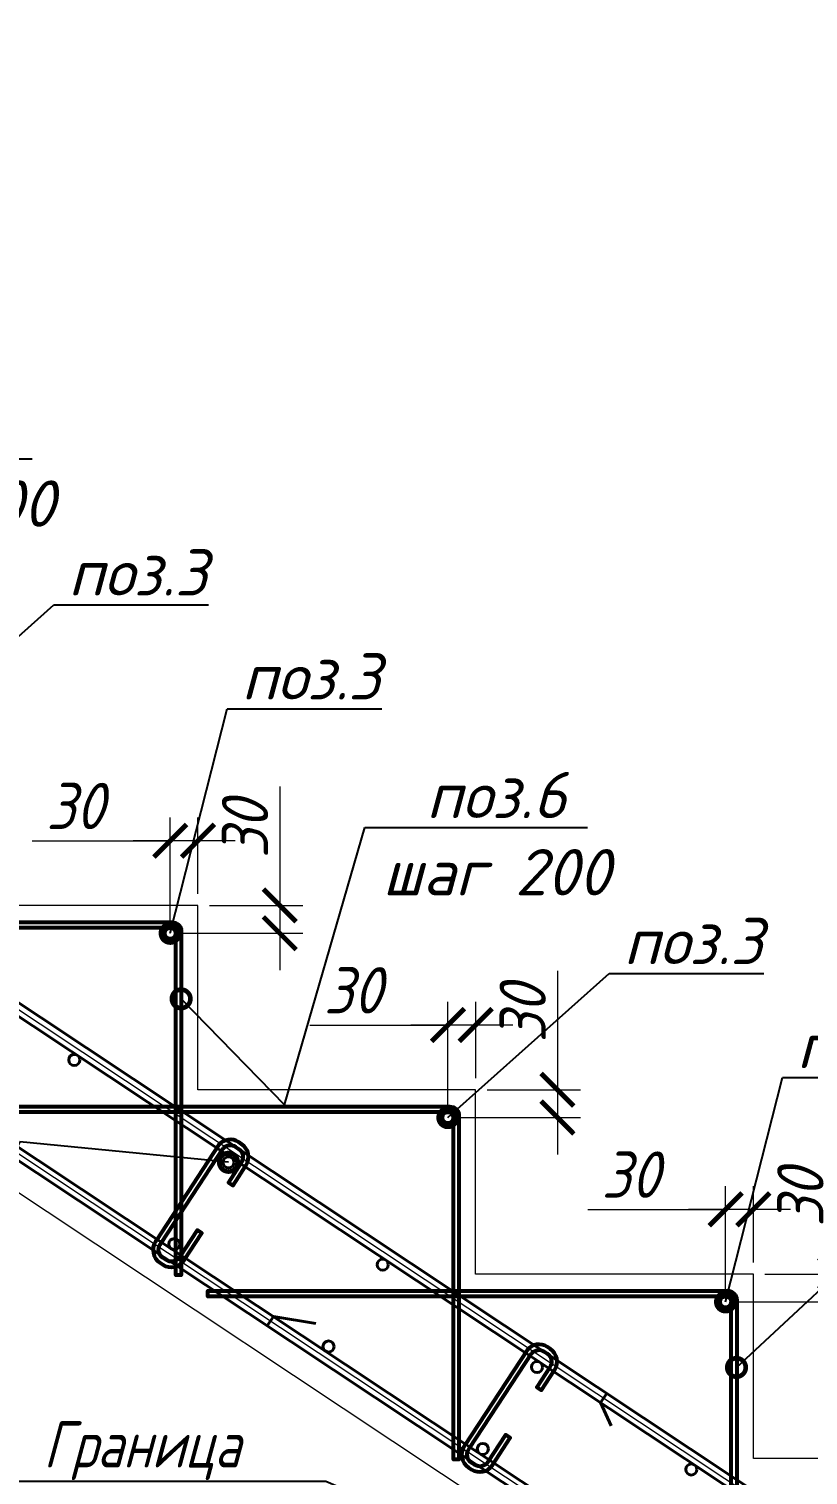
# Model space of a CAD drawing. Header units: millimetres. Extents: x 504091 to 2165846, y 135022 to 442887.
# Drawn here: x 1393397 to 1394239, y 227877 to 229439 of the extents above; entities that cross this region are included whole.
import ezdxf
from ezdxf import colors
from ezdxf.entities.mleader import LeaderData, LeaderLine
from ezdxf.math import Vec2, Vec3

# ---------------------------------------------------------------- set-up
doc = ezdxf.new("R2010")
doc.units = ezdxf.units.MM
doc.layers.get('Defpoints').update_dxf_attribs({"color": 255})
doc.layers.add('!Defpoints', color=255, linetype='Continuous', lineweight=5, plot=False)
for name, color, linetype, lineweight in [('Арматура 12', 26, 'Continuous', 50), ('КР_Арматура 12', 174, 'Continuous', 40), ('Монолит тонкий', 204, 'Continuous', 9), ('Размер', 7, 'Continuous', 13)]:
    doc.layers.add(name, color=color, linetype=linetype, lineweight=lineweight)
doc.layers.add('Контур', color=7, linetype='Continuous')
doc.styles.add('GOST 2.304_new', font='isocpeur.ttf', dxfattribs={"width": 0.9, "oblique": 15})
doc.dimstyles.new('SPDS 1_20', dxfattribs={"dimscale": 20, "dimtxt": 2.5, "dimasz": 1.77, "dimexe": 1.25, "dimexo": 0.625, "dimtad": 1, "dimdec": 0, "dimrnd": 0.001, "dimtxsty": 'GOST 2.304_new', "dimblk": 'ARCHTICK', "dimcen": 2.5, "dimdle": 2, "dimclrt": 256, "dimadec": 0, "dimazin": 2, "dimtfac": 0.75, "dimtdec": 0, "dimtmove": 1, "dimatfit": 3, "dimfxl": 0, "dimtolj": 1, "dimlwd": 9, "dimlwe": 9, "dimarcsym": 0})

# ---------------------------------------------------------------- blocks, each defined once
blk = doc.blocks.new('_DotSmall')
at = {"color": 0, "linetype": 'ByBlock', "lineweight": 35, "const_width": 0.5}
blk.add_lwpolyline([(-0.0625, 0, 1), (0.0625, 0, 1)], format="xyb", close=True, dxfattribs=at)
blk = doc.blocks.new('_ArchTick')
at = {"color": 0, "linetype": 'ByBlock', "const_width": 0.15}
blk.add_lwpolyline([(-0.5, -0.5), (0.5, 0.5)], dxfattribs=at)
blk = doc.blocks.new('*D3910')
at = {"layer": 'Defpoints', "color": 0, "lineweight": 20, "transparency": 16777216}
for p in [(1393549.4, 228562.1), (1393579.4, 228492.2), (1393549.4, 228462.2)]:
    blk.add_point(p, dxfattribs=at)
at = {"layer": 'Контур', "color": 0, "lineweight": 9, "transparency": 16777216}
for p, q in [((1393549.4, 228474.7), (1393549.4, 228587.1)), ((1393579.4, 228504.7), (1393579.4, 228587.1)), ((1393400.4, 228562.1), (1393549.4, 228562.1)), ((1393619.4, 228562.1), (1393509.4, 228562.1))]:
    blk.add_line(p, q, dxfattribs=at)
at = {"layer": 'Контур', "color": 0, "lineweight": 9, "transparency": 16777216, "xscale": 35.4, "yscale": 35.4, "zscale": 35.4, "rotation": 180}
blk.add_blockref('_ArchTick', (1393549.4, 228562.1), dxfattribs=at)
at = {"layer": 'Контур', "color": 0, "lineweight": 9, "transparency": 16777216, "xscale": 35.4, "yscale": 35.4, "zscale": 35.4}
blk.add_blockref('_ArchTick', (1393579.4, 228562.1), dxfattribs=at)
at = {"layer": 'Контур', "lineweight": 20, "transparency": 16777216, "insert": (1393446.6, 228599.6), "char_height": 50, "attachment_point": 5, "style": 'GOST 2.304_new'}
blk.add_mtext('\\A1;30', dxfattribs=at)
blk = doc.blocks.new('*D3911')
at = {"layer": 'Defpoints', "color": 0, "lineweight": 20, "transparency": 16777216}
for p in [(1393579.4, 228492.2), (1393549.4, 228462.2), (1393667.7, 228462.2)]:
    blk.add_point(p, dxfattribs=at)
at = {"layer": 'Контур', "color": 0, "lineweight": 9, "transparency": 16777216}
for p, q in [((1393667.7, 228620.6), (1393667.7, 228492.2)), ((1393667.7, 228532.2), (1393667.7, 228422.2)), ((1393591.9, 228492.2), (1393692.7, 228492.2)), ((1393561.9, 228462.2), (1393692.7, 228462.2))]:
    blk.add_line(p, q, dxfattribs=at)
at = {"layer": 'Контур', "color": 0, "lineweight": 9, "transparency": 16777216, "xscale": 35.4, "yscale": 35.4, "zscale": 35.4}
for p, rotation in [((1393667.7, 228492.2), 90), ((1393667.7, 228462.2), 270)]:
    blk.add_blockref('_ArchTick', p, dxfattribs=dict(at, rotation=rotation))
at = {"layer": 'Контур', "lineweight": 20, "transparency": 16777216, "insert": (1393630.2, 228574.4), "char_height": 50, "attachment_point": 5, "rotation": 90, "style": 'GOST 2.304_new'}
blk.add_mtext('\\A1;30', dxfattribs=at)
blk = doc.blocks.new('*D3912')
at = {"layer": 'Defpoints', "color": 0, "lineweight": 20, "transparency": 16777216}
for p in [(1393849.4, 228363.1), (1393879.4, 228293.2), (1393849.4, 228263.2)]:
    blk.add_point(p, dxfattribs=at)
at = {"layer": 'Контур', "color": 0, "lineweight": 9, "transparency": 16777216}
for p, q in [((1393849.4, 228275.7), (1393849.4, 228388.1)), ((1393879.4, 228305.7), (1393879.4, 228388.1)), ((1393700.4, 228363.1), (1393849.4, 228363.1)), ((1393919.4, 228363.1), (1393809.4, 228363.1))]:
    blk.add_line(p, q, dxfattribs=at)
at = {"layer": 'Контур', "color": 0, "lineweight": 9, "transparency": 16777216, "xscale": 35.4, "yscale": 35.4, "zscale": 35.4, "rotation": 180}
blk.add_blockref('_ArchTick', (1393849.4, 228363.1), dxfattribs=at)
at = {"layer": 'Контур', "color": 0, "lineweight": 9, "transparency": 16777216, "xscale": 35.4, "yscale": 35.4, "zscale": 35.4}
blk.add_blockref('_ArchTick', (1393879.4, 228363.1), dxfattribs=at)
at = {"layer": 'Контур', "lineweight": 20, "transparency": 16777216, "insert": (1393746.6, 228400.6), "char_height": 50, "attachment_point": 5, "style": 'GOST 2.304_new'}
blk.add_mtext('\\A1;30', dxfattribs=at)
blk = doc.blocks.new('*D3913')
at = {"layer": 'Defpoints', "color": 0, "lineweight": 20, "transparency": 16777216}
for p in [(1393879.4, 228293.2), (1393849.4, 228263.2), (1393967.7, 228263.2)]:
    blk.add_point(p, dxfattribs=at)
at = {"layer": 'Контур', "color": 0, "lineweight": 9, "transparency": 16777216}
for p, q in [((1393967.7, 228421.6), (1393967.7, 228293.2)), ((1393967.7, 228333.2), (1393967.7, 228223.2)), ((1393891.9, 228293.2), (1393992.7, 228293.2)), ((1393861.9, 228263.2), (1393992.7, 228263.2))]:
    blk.add_line(p, q, dxfattribs=at)
at = {"layer": 'Контур', "color": 0, "lineweight": 9, "transparency": 16777216, "xscale": 35.4, "yscale": 35.4, "zscale": 35.4}
for p, rotation in [((1393967.7, 228293.2), 90), ((1393967.7, 228263.2), 270)]:
    blk.add_blockref('_ArchTick', p, dxfattribs=dict(at, rotation=rotation))
at = {"layer": 'Контур', "lineweight": 20, "transparency": 16777216, "insert": (1393930.2, 228375.4), "char_height": 50, "attachment_point": 5, "rotation": 90, "style": 'GOST 2.304_new'}
blk.add_mtext('\\A1;30', dxfattribs=at)
blk = doc.blocks.new('*D3914')
at = {"layer": 'Defpoints', "color": 0, "lineweight": 20, "transparency": 16777216}
for p in [(1394149.4, 228164.1), (1394179.4, 228094.2), (1394149.4, 228064.2)]:
    blk.add_point(p, dxfattribs=at)
at = {"layer": 'Контур', "color": 0, "lineweight": 9, "transparency": 16777216}
for p, q in [((1394149.4, 228076.7), (1394149.4, 228189.1)), ((1394179.4, 228106.7), (1394179.4, 228189.1)), ((1394000.4, 228164.1), (1394149.4, 228164.1)), ((1394219.4, 228164.1), (1394109.4, 228164.1))]:
    blk.add_line(p, q, dxfattribs=at)
at = {"layer": 'Контур', "color": 0, "lineweight": 9, "transparency": 16777216, "xscale": 35.4, "yscale": 35.4, "zscale": 35.4, "rotation": 180}
blk.add_blockref('_ArchTick', (1394149.4, 228164.1), dxfattribs=at)
at = {"layer": 'Контур', "color": 0, "lineweight": 9, "transparency": 16777216, "xscale": 35.4, "yscale": 35.4, "zscale": 35.4}
blk.add_blockref('_ArchTick', (1394179.4, 228164.1), dxfattribs=at)
at = {"layer": 'Контур', "lineweight": 20, "transparency": 16777216, "insert": (1394046.6, 228201.6), "char_height": 50, "attachment_point": 5, "style": 'GOST 2.304_new'}
blk.add_mtext('\\A1;30', dxfattribs=at)
blk = doc.blocks.new('*D3915')
at = {"layer": 'Defpoints', "color": 0, "lineweight": 20, "transparency": 16777216}
for p in [(1394179.4, 228094.2), (1394149.4, 228064.2), (1394267.7, 228064.2)]:
    blk.add_point(p, dxfattribs=at)
at = {"layer": 'Контур', "color": 0, "lineweight": 9, "transparency": 16777216}
for p, q in [((1394267.7, 228222.6), (1394267.7, 228094.2)), ((1394267.7, 228134.2), (1394267.7, 228024.2)), ((1394191.9, 228094.2), (1394292.7, 228094.2)), ((1394161.9, 228064.2), (1394292.7, 228064.2))]:
    blk.add_line(p, q, dxfattribs=at)
at = {"layer": 'Контур', "color": 0, "lineweight": 9, "transparency": 16777216, "xscale": 35.4, "yscale": 35.4, "zscale": 35.4}
for p, rotation in [((1394267.7, 228094.2), 90), ((1394267.7, 228064.2), 270)]:
    blk.add_blockref('_ArchTick', p, dxfattribs=dict(at, rotation=rotation))
at = {"layer": 'Контур', "lineweight": 20, "transparency": 16777216, "insert": (1394230.2, 228176.4), "char_height": 50, "attachment_point": 5, "rotation": 90, "style": 'GOST 2.304_new'}
blk.add_mtext('\\A1;30', dxfattribs=at)

msp = doc.modelspace()

# ---------------------------------------------------------------- linework, layer by layer
at = {"layer": '!Defpoints', "lineweight": 15, "ltscale": 100}
msp.add_line((1390816.0436, 230084.1565), (1394434.3605, 227684.0063), dxfattribs=at)
msp.add_lwpolyline([(1394050.3605, 227433.9533, 0.400138882), (1394074.3605, 227458.4384), (1394074.3605, 227766.8057), (1390580.8669, 230084.1565)], format="xyb", dxfattribs=at)
at = {"layer": 'Арматура 12', "lineweight": 53, "ltscale": 20}
for points in [[(1393549.3605, 228468.1565), (1392989.912, 228468.1565), (1392989.912, 228474.1565), (1393551.3605, 228474.1565, -0.414213562), (1393561.3605, 228464.1565), (1393561.3605, 228093.0756), (1393555.3605, 228093.0756), (1393555.3605, 228462.1565)], [(1393849.3605, 228269.1565), (1393289.912, 228269.1565), (1393289.912, 228275.1565), (1393851.3605, 228275.1565, -0.414213562), (1393861.3605, 228265.1565), (1393861.3605, 227894.0756), (1393855.3605, 227894.0756), (1393855.3605, 228263.1565)], [(1393606.7344, 228229.9138, -0.385584486), (1393620.0563, 228231.6164), (1393623.2705, 228229.5057, -0.414213562), (1393626.2839, 228214.9654), (1393612.2019, 228193.2513), (1393617.2172, 228189.9579), (1393631.2992, 228211.672, 0.414213562), (1393626.5639, 228234.521), (1393623.3497, 228236.6317, 0.394921318), (1393601.7218, 228233.2114, 0.242110317)], [(1393534.5125, 228130.8699), (1393533.5486, 228129.4019, 0.414213562), (1393538.2839, 228106.5529), (1393541.4981, 228104.4422, 0.414213562), (1393564.3471, 228109.1776), (1393583.4689, 228138.4716), (1393578.4536, 228141.765), (1393559.3318, 228112.471, -0.414213562), (1393544.7915, 228109.4576), (1393541.5773, 228111.5683, -0.414213562), (1393538.5639, 228126.1085), (1393539.5279, 228127.5765)], [(1394149.3605, 228070.1565), (1393589.912, 228070.1565), (1393589.912, 228076.1565), (1394151.3605, 228076.1565, -0.414213562), (1394161.3605, 228066.1565), (1394161.3605, 227695.0756), (1394155.3605, 227695.0756), (1394155.3605, 228064.1565)], [(1393940.0664, 228008.8036, -0.385584486), (1393953.3883, 228010.5061), (1393956.6025, 228008.3954, -0.414213562), (1393959.6159, 227993.8552), (1393945.5339, 227972.1411), (1393950.5493, 227968.8477), (1393964.6312, 227990.5618, 0.414213562), (1393959.8959, 228013.4108), (1393956.6817, 228015.5214, 0.394921318), (1393935.0539, 228012.1012, 0.242110317)], [(1393867.8446, 227909.7596), (1393866.8806, 227908.2917, 0.414213562), (1393871.6159, 227885.4427), (1393874.8302, 227883.332, 0.414213562), (1393897.6792, 227888.0673), (1393916.801, 227917.3614), (1393911.7856, 227920.6548), (1393892.6638, 227891.3607, -0.414213562), (1393878.1236, 227888.3473), (1393874.9093, 227890.458, -0.414213562), (1393871.896, 227904.9983), (1393872.8599, 227906.4662)]]:
    msp.add_lwpolyline(points, format="xyb", dxfattribs=at)
for points in [[(1393601.7218, 228233.2114), (1393534.419, 228130.7198)], [(1393539.4332, 228127.4247), (1393606.7344, 228229.9138)], [(1393935.0539, 228012.1012), (1393867.7511, 227909.6096)], [(1393872.7652, 227906.3144), (1393940.0664, 228008.8036)]]:
    msp.add_lwpolyline(points, dxfattribs=at)
for centre in [(1393549.3605, 228462.1565), (1393849.3605, 228263.1565), (1394149.3605, 228064.1565)]:
    msp.add_circle(centre, 6, dxfattribs=at)
at = {"layer": 'КР_Арматура 12', "ltscale": 12}
for p, q in [((1394071.416, 227775.9589), (1390666.0777, 230034.8333)), ((1390901.2545, 230034.8333), (1394431.416, 227693.1595)), ((1394059.416, 227769.5188), (1390662.4595, 230022.8333)), ((1390897.6363, 230022.8333), (1394419.416, 227686.7194)), ((1393654.1954, 228038.3152), (1393660.8287, 228048.3151)), ((1393660.8287, 228048.3151), (1393706.6318, 228040.921)), ((1394014.3788, 227955.3941), (1394021.0121, 227965.3941)), ((1394014.3788, 227955.3941), (1394025.6188, 227930.2028))]:
    msp.add_line(p, q, dxfattribs=at)
for centre in [(1393445.6873, 228325.4398), (1393612.3534, 228214.8846), (1393553.7465, 228126.5327), (1393779.0194, 228104.3295), (1393720.4126, 228015.9775), (1393945.6854, 227993.7744), (1393887.0786, 227905.4224), (1394112.3514, 227883.2193)]:
    msp.add_circle(centre, 6, dxfattribs=at)
at = {"layer": 'Монолит тонкий', "lineweight": 15, "ltscale": 100}
msp.add_line((1394029.3605, 227754.6555), (1390819.0576, 229884.1565), dxfattribs=at)
for points in [[(1393579.3605, 228293.1565), (1393579.3605, 228492.1565), (1393279.3605, 228492.1565)], [(1393879.3605, 228094.1565), (1393879.3605, 228293.1565), (1393579.3605, 228293.1565)], [(1394179.3605, 227895.1565), (1394179.3605, 228094.1565), (1393879.3605, 228094.1565)], [(1394479.3605, 227694.1565), (1394479.3605, 227895.1565), (1394179.3605, 227895.1565)]]:
    msp.add_lwpolyline(points, dxfattribs=at)

# ---------------------------------------------------------------- dimensions: what is measured, and where the dimension line sits
at = {"layer": 'Контур', "lineweight": 20}
for base, p1, p2, angle, picture, middle in [((1393549.3605, 228562.1145), (1393579.3605, 228492.1565), (1393549.3605, 228462.1565), 180, '*D3910', (1393446.5662, 228576.5613)), ((1393667.6621, 228462.1565), (1393579.3605, 228492.1565), (1393549.3605, 228462.1565), 90, '*D3911', (1393681.2426, 228574.4023)), ((1393849.3605, 228363.1145), (1393879.3605, 228293.1565), (1393849.3605, 228263.1565), 180, '*D3912', (1393746.5662, 228377.5613)), ((1393967.6621, 228263.1565), (1393879.3605, 228293.1565), (1393849.3605, 228263.1565), 90, '*D3913', (1393981.2426, 228375.4023)), ((1394149.3605, 228164.1145), (1394179.3605, 228094.1565), (1394149.3605, 228064.1565), 180, '*D3914', (1394046.5662, 228178.5613)), ((1394267.6621, 228064.1565), (1394179.3605, 228094.1565), (1394149.3605, 228064.1565), 90, '*D3915', (1394281.2426, 228176.4023))]:
    dim = msp.add_linear_dim(base=base, p1=p1, p2=p2, angle=angle, dimstyle='SPDS 1_20', dxfattribs=at)
    dim.commit()
    dim.dimension.update_dxf_attribs({"geometry": picture, "text_midpoint": middle, "dimtype": 160})

# ---------------------------------------------------------------- leaders
at = {"layer": 'Размер', "ltscale": 20}
ml = msp.add_multileader_mtext('Standard', dxfattribs=at)
ml.set_content('\\A1;{\\W1;поз.6\\Pшаг 200}', color=256, style='GOST 2.304_new')
ml.set_leader_properties()
ml.set_arrow_properties(name='DOTSMALL')
ml.build(insert=Vec2(0, 0))
ml.multileader.update_dxf_attribs({"text_left_attachment_type": 6, "text_right_attachment_type": 6, "dogleg_length": 4, "arrow_head_size": 40})
ctx = ml.context
ctx.base_point, ctx.char_height, ctx.arrow_head_size, ctx.landing_gap_size, ctx.plane_origin = Vec3(1393167.7646, 228974.4786), 50, 40, 0, Vec3(1439103.7867, 519980.1)
ctx.left_attachment, ctx.right_attachment, ctx.text_align_type = 6, 6, 1
notes = []
notes.append((ctx, [(0, (1, 1, 0), (1393159.7646, 228974.4786), (1, 0), 8, [(0, [(1392961.1822, 228789.3643), (1393072.9892, 228674.9343)], 0, [])])]))
ctx.mtext.insert, ctx.mtext.width, ctx.mtext.alignment, ctx.mtext.flow_direction = Vec3(1393301.6525, 229034.4786), 511.854399, 2, 5
ml = msp.add_multileader_mtext('Standard', dxfattribs=at)
ml.set_content('\\A1;{\\W1;поз.3}', color=256, style='GOST 2.304_new')
ml.set_leader_properties()
ml.set_arrow_properties(name='DOTSMALL')
ml.build(insert=Vec2(0, 0))
ml.multileader.update_dxf_attribs({"text_left_attachment_type": 6, "text_right_attachment_type": 6, "dogleg_length": 4, "arrow_head_size": 40})
ctx = ml.context
ctx.base_point, ctx.char_height, ctx.arrow_head_size, ctx.landing_gap_size, ctx.plane_origin = Vec3(1393431.7037, 228816.7982), 50, 40, 0, Vec3(1439309.2313, 519996.9256)
ctx.left_attachment, ctx.right_attachment, ctx.text_align_type = 6, 6, 1
notes.append((ctx, [(0, (1, 1, 0), (1393423.7037, 228816.7982), (1, 0), 8, [(0, [(1393249.3605, 228661.1565)], 0, [])])]))
ctx.mtext.insert, ctx.mtext.width, ctx.mtext.alignment, ctx.mtext.flow_direction = Vec3(1393514.3416, 228876.7982), 511.854399, 2, 5
ml = msp.add_multileader_mtext('Standard', dxfattribs=at)
ml.set_content('\\A1;{\\W1;поз.3}', color=256, style='GOST 2.304_new')
ml.set_leader_properties()
ml.set_arrow_properties(name='DOTSMALL')
ml.build(insert=Vec2(0, 0))
ml.multileader.update_dxf_attribs({"text_left_attachment_type": 6, "text_right_attachment_type": 6, "dogleg_length": 4, "arrow_head_size": 40})
ctx = ml.context
ctx.base_point, ctx.char_height, ctx.arrow_head_size, ctx.landing_gap_size, ctx.plane_origin = Vec3(1393618.8658, 228704.5317), 50, 40, 0, Vec3(1439609.2313, 519797.9256)
ctx.left_attachment, ctx.right_attachment, ctx.text_align_type = 6, 6, 1
notes.append((ctx, [(0, (1, 1, 0), (1393610.8658, 228704.5317), (1, 0), 8, [(0, [(1393549.3605, 228462.1565)], 0, [])])]))
ctx.mtext.insert, ctx.mtext.width, ctx.mtext.alignment, ctx.mtext.flow_direction = Vec3(1393701.5036, 228764.5317), 511.854399, 2, 5
ml = msp.add_multileader_mtext('Standard', dxfattribs=at)
ml.set_content('\\A1;{\\W1;поз.6\\Pшаг 200}', color=256, style='GOST 2.304_new')
ml.set_leader_properties()
ml.set_arrow_properties(name='DOTSMALL')
ml.build(insert=Vec2(0, 0))
ml.multileader.update_dxf_attribs({"text_left_attachment_type": 6, "text_right_attachment_type": 6, "dogleg_length": 4, "arrow_head_size": 40})
ctx = ml.context
ctx.base_point, ctx.char_height, ctx.arrow_head_size, ctx.landing_gap_size, ctx.plane_origin = Vec3(1393767.7646, 228576.4786), 50, 40, 0, Vec3(1439703.7867, 519582.1)
ctx.left_attachment, ctx.right_attachment, ctx.text_align_type = 6, 6, 1
notes.append((ctx, [(0, (1, 1, 0), (1393759.7646, 228576.4786), (1, 0), 8, [(0, [(1393561.1822, 228391.3643), (1393672.9892, 228276.9343)], 0, [])])]))
ctx.mtext.insert, ctx.mtext.width, ctx.mtext.alignment, ctx.mtext.flow_direction = Vec3(1393901.6525, 228636.4786), 511.854399, 2, 5
ml = msp.add_multileader_mtext('Standard', dxfattribs=at)
ml.set_content('\\A1;{\\W1;поз.3}', color=256, style='GOST 2.304_new')
ml.set_leader_properties()
ml.set_arrow_properties(name='DOTSMALL')
ml.build(insert=Vec2(0, 0))
ml.multileader.update_dxf_attribs({"text_left_attachment_type": 6, "text_right_attachment_type": 6, "dogleg_length": 4, "arrow_head_size": 40})
ctx = ml.context
ctx.base_point, ctx.char_height, ctx.arrow_head_size, ctx.landing_gap_size, ctx.plane_origin = Vec3(1394031.7037, 228418.7982), 50, 40, 0, Vec3(1439909.2313, 519598.9256)
ctx.left_attachment, ctx.right_attachment, ctx.text_align_type = 6, 6, 1
notes.append((ctx, [(0, (1, 1, 0), (1394023.7037, 228418.7982), (1, 0), 8, [(0, [(1393849.3605, 228263.1565)], 0, [])])]))
ctx.mtext.insert, ctx.mtext.width, ctx.mtext.alignment, ctx.mtext.flow_direction = Vec3(1394114.3416, 228478.7982), 511.854399, 2, 5
ml = msp.add_multileader_mtext('Standard', dxfattribs=at)
ml.set_content('\\A1;{\\W1;поз.3}', color=256, style='GOST 2.304_new')
ml.set_leader_properties()
ml.set_arrow_properties(name='DOTSMALL')
ml.build(insert=Vec2(0, 0))
ml.multileader.update_dxf_attribs({"text_left_attachment_type": 6, "text_right_attachment_type": 6, "dogleg_length": 4, "arrow_head_size": 40})
ctx = ml.context
ctx.base_point, ctx.char_height, ctx.arrow_head_size, ctx.landing_gap_size, ctx.plane_origin = Vec3(1394218.8658, 228306.5317), 50, 40, 0, Vec3(1440209.2313, 519399.9256)
ctx.left_attachment, ctx.right_attachment, ctx.text_align_type = 6, 6, 1
notes.append((ctx, [(0, (1, 1, 0), (1394210.8658, 228306.5317), (1, 0), 8, [(0, [(1394149.3605, 228064.1565)], 0, [])])]))
ctx.mtext.insert, ctx.mtext.width, ctx.mtext.alignment, ctx.mtext.flow_direction = Vec3(1394301.5036, 228366.5317), 511.854399, 2, 5
ml = msp.add_multileader_mtext('Standard', dxfattribs=at)
ml.set_content('\\A1;{\\W1;поз.3\\Pшаг 200}', color=256, style='GOST 2.304_new')
ml.set_leader_properties()
ml.set_arrow_properties(name='DOTSMALL')
ml.build(insert=Vec2(0, 0))
ml.multileader.update_dxf_attribs({"text_left_attachment_type": 6, "text_right_attachment_type": 6, "dogleg_length": 4, "arrow_head_size": 40})
ctx = ml.context
ctx.base_point, ctx.char_height, ctx.arrow_head_size, ctx.landing_gap_size, ctx.plane_origin = Vec3(1393004.7026, 228037.1177), 50, 40, 0, Vec3(1439188.4098, 519179.64)
ctx.left_attachment, ctx.right_attachment, ctx.text_align_type = 6, 6, 1
notes.append((ctx, [(1, (1, 1, 0), (1393280.4783, 228037.1177), (-1, 0), 8, [(1, [(1393612.3534, 228214.8846), (1393387.0805, 228237.0878)], 0, [])])]))
ctx.mtext.insert, ctx.mtext.width, ctx.mtext.alignment, ctx.mtext.flow_direction = Vec3(1393138.5905, 228097.1177), 511.854399, 2, 5
ml = msp.add_multileader_mtext('Standard', dxfattribs=at)
ml.set_content('\\A1;{\\W1;поз.6\\Pшаг 200}', color=256, style='GOST 2.304_new')
ml.set_leader_properties()
ml.set_arrow_properties(name='DOTSMALL')
ml.build(insert=Vec2(0, 0))
ml.multileader.update_dxf_attribs({"text_left_attachment_type": 6, "text_right_attachment_type": 6, "dogleg_length": 4, "arrow_head_size": 40})
ctx = ml.context
ctx.base_point, ctx.char_height, ctx.arrow_head_size, ctx.landing_gap_size, ctx.plane_origin = Vec3(1394367.7646, 228178.4786), 50, 40, 0, Vec3(1440303.7867, 519184.1)
ctx.left_attachment, ctx.right_attachment, ctx.text_align_type = 6, 6, 1
notes.append((ctx, [(0, (1, 1, 0), (1394359.7646, 228178.4786), (1, 0), 8, [(1, [(1394161.1822, 227993.3643)], 0, [])])]))
ctx.mtext.insert, ctx.mtext.width, ctx.mtext.alignment, ctx.mtext.flow_direction = Vec3(1394501.6525, 228238.4786), 511.854399, 2, 5
ml = msp.add_multileader_mtext('Standard', dxfattribs=at)
ml.set_content('\\A1;{\\W0.8;Граница бетонирования}', color=256, style='GOST 2.304_new')
ml.set_leader_properties()
ml.set_arrow_properties(name='DOTSMALL')
ml.build(insert=Vec2(0, 0))
ml.multileader.update_dxf_attribs({"text_left_attachment_type": 6, "text_right_attachment_type": 6, "arrow_head_size": 40})
ctx = ml.context
ctx.base_point, ctx.char_height, ctx.arrow_head_size, ctx.landing_gap_size, ctx.plane_origin = Vec3(1393328.0323, 227870.4291), 50, 40, 0, Vec3(1372929.002, 372866.3509)
ctx.left_attachment, ctx.right_attachment, ctx.text_align_type = 6, 6, 1
notes.append((ctx, [(0, (1, 1, 0), (1393717.4298, 227870.4291), (-1, 0), 8, [(1, [(1394124.8295, 227694.1565)], 0, [])])]))
ctx.mtext.insert, ctx.mtext.rotation, ctx.mtext.width, ctx.mtext.alignment, ctx.mtext.flow_direction = Vec3(1393518.731, 227935.4291), 6.283185307, 444.140773, 2, 5
for ctx, leaders in notes:
    for number, flags, end, landing, length, lines in leaders:
        leader = LeaderData()
        leader.index, (leader.has_last_leader_line, leader.has_dogleg_vector, leader.attachment_direction) = number, flags
        leader.last_leader_point, leader.dogleg_vector, leader.dogleg_length = Vec3(end), Vec3(landing), length
        for number, points, colour, breaks in lines:
            line = LeaderLine()
            line.index, line.vertices, line.color, line.breaks = number, Vec3.list(points), colors.encode_raw_color(colour), breaks
            leader.lines.append(line)
        ctx.leaders.append(leader)

doc.saveas('drawing.dxf')
